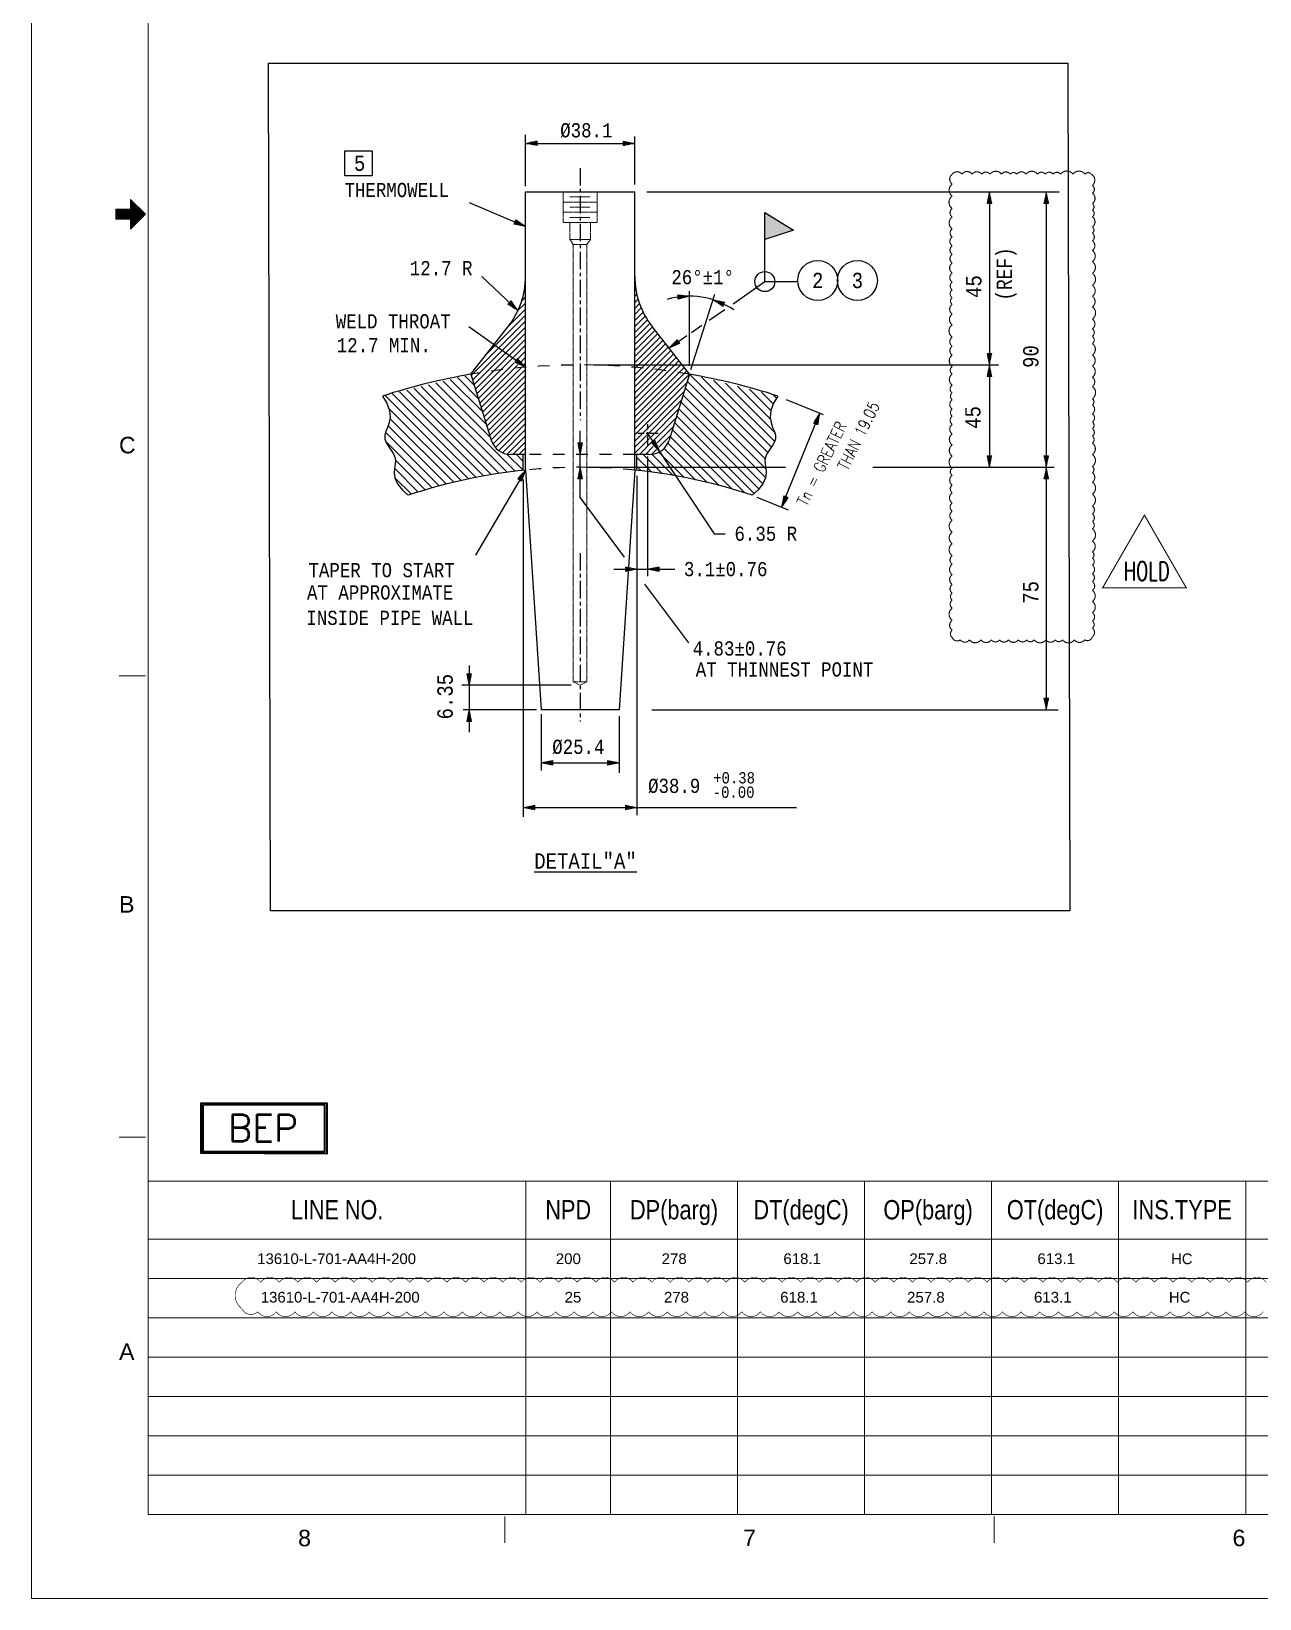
# Model space of a CAD drawing. Header units: inches. Extents: x 1009 to 1850, y 0 to 594.
# Drawn here: x 1009.4 to 1273.3, y 0 to 336.7 of the extents above; entities that cross this region are included whole.
import ezdxf
from ezdxf.enums import TextEntityAlignment as Align

# ---------------------------------------------------------------- set-up
doc = ezdxf.new("R2010")
doc.units = ezdxf.units.IN
doc.header["$MEASUREMENT"] = 0
for name, pattern in [('CENTER', [2, 1.25, -0.25, 0.25, -0.25]), ('Dashed', [4.18782, 2.09391, -2.09391]), ('Solid', [1, 1, 0])]:
    doc.linetypes.add(name, pattern=pattern)
for name, color, linetype in [('1', 7, 'Continuous'), ('2', 2, 'Continuous'), ('3', 3, 'Continuous'), ('4', 4, 'Continuous'), ('BG 0 -1', 7, 'Continuous'), ('BG BG BG BG BG 2', 7, 'Continuous'), ('BG BG BG BG TITLETEXT', 7, 'Continuous'), ('Border', 7, 'Continuous'), ('DIM-LINES', 7, 'Continuous'), ('DIM-TEXT', 7, 'Continuous'), ('ISO-TEXT', 7, 'Continuous'), ('ISOTEXT', 7, 'Continuous'), ('NOZZLES', 7, 'Continuous'), ('Rev.4', 6, 'Continuous')]:
    doc.layers.add(name, color=color, linetype=linetype)
for name, color, linetype, lineweight in [('message', 2, 'Solid', 13), ('weldCyanLabel', 4, 'Solid', 13), ('weldDimension', 2, 'Solid', 13)]:
    doc.layers.add(name, color=color, linetype=linetype, lineweight=lineweight)
doc.styles.add('Arial', font='arial.ttf')
doc.styles.add('fixedText', font='MONOTXT8.shx', dxfattribs={"width": 0.85})
doc.styles.add('MONOTXT', font='MONOTXT.shx', dxfattribs={"width": 0.8})
doc.styles.add('ROMANS', font='romans.shx', dxfattribs={"width": 0.8})
doc.styles.add('txt.shx', font='txt.shx')

msp = doc.modelspace()

# ---------------------------------------------------------------- hatches: boundary and pattern name
at = {"layer": '2'}
h = msp.add_hatch(color=2, dxfattribs=at)
h.dxf.hatch_style = 1
h.paths.add_polyline_path([(1173.1, 293.98), (1166.97, 297.82), (1166.97, 292)])
at = {"layer": '4', "lineweight": 25}
msp.add_hatch(color=4, dxfattribs=at).paths.add_polyline_path([(1144.43, 246.35), (1143.34, 248.79), (1142.61, 248.31)])

# ---------------------------------------------------------------- linework, layer by layer
at = {"color": 4, "linetype": 'Continuous', "lineweight": 25}
for p, q in [((1107.38, 267.58), (1108.09, 268.28)), ((1115.42, 245.82), (1115.57, 245.97))]:
    msp.add_line(p, q, dxfattribs=at)
at = {"layer": '1', "color": 1, "linetype": 'CENTER', "lineweight": 25, "ltscale": 3}
for p, q in [((1127.3, 307.36), (1127.3, 253.15)), ((1127.3, 224.64), (1127.3, 188.43))]:
    msp.add_line(p, q, dxfattribs=at)
at = {"layer": '2', "color": 4}
for p, q in [((1166.97, 282.95), (1166.97, 297.82)), ((1166.97, 297.82), (1173.1, 293.98)), ((1173.1, 293.98), (1166.97, 292)), ((1103.45, 200.45), (1103.45, 186.19))]:
    msp.add_line(p, q, dxfattribs=at)
at = {"layer": '2', "color": 2}
for p, q in [((1125.4, 196.22), (1101.86, 196.22)), ((1117.9, 190.96), (1102.18, 190.96))]:
    msp.add_line(p, q, dxfattribs=at)
at = {"layer": '2'}
msp.add_lwpolyline([(1060.35, 329.9), (1232.08, 329.9), (1232.51, 147.74), (1060.78, 147.74)], close=True, dxfattribs=at)
at = {"layer": '2', "color": 4}
msp.add_lwpolyline([(1076.75, 311.06), (1082.65, 311.06), (1082.65, 305.7), (1076.75, 305.7)], close=True, dxfattribs=at)
for centre in [(1178.33, 283.2), (1186.85, 283.2)]:
    msp.add_circle(centre, 4.29, dxfattribs=at)
at = {"layer": '3', "color": 3, "lineweight": 25}
for p, q in [((1115.57, 302.24), (1139.03, 302.24)), ((1115.57, 242.47), (1115.57, 302.24)), ((1139.03, 242.47), (1139.03, 302.24)), ((1103.84, 263.04), (1108.19, 248.92)), ((1150.76, 263.04), (1146.41, 248.92)), ((1115.57, 245.82), (1112.4, 245.82)), ((1115.09, 242.42), (1115.09, 245.82)), ((1142.2, 245.82), (1139.03, 245.82)), ((1139.51, 242.42), (1139.51, 245.82)), ((1115.57, 242.47), (1118.91, 190.96)), ((1139.03, 242.47), (1135.69, 190.96)), ((1135.69, 190.96), (1118.91, 190.96))]:
    msp.add_line(p, q, dxfattribs=at)
at = {"layer": '3', "color": 2, "linetype": 'Dashed', "lineweight": 25, "ltscale": 1.2}
msp.add_line((1139.03, 245.82), (1115.57, 245.82), dxfattribs=at)
at = {"layer": '3', "color": 3, "lineweight": 25}
for centre, radius, start, end in [((1127.3, 126.77), 138.28, 99.7677, 107.8916), ((1127.3, 126.77), 138.28, 72.1084, 80.2323), ((1112.4, 250.22), 4.4, 197.1338, 270), ((1142.2, 250.22), 4.4, 270, 342.8662), ((1127.3, 126.77), 116.29, 95.7896, 108.5213), ((1127.3, 126.77), 116.29, 71.4787, 84.2104)]:
    msp.add_arc(centre, radius, start, end, dxfattribs=at)
at = {"layer": '3', "color": 2, "linetype": 'Dashed', "lineweight": 25, "ltscale": 1.2}
for radius, start, end in [(138.28, 80.2323, 99.7677), (116.29, 84.2104, 95.7896)]:
    msp.add_arc((1127.3, 126.77), radius, start, end, dxfattribs=at)
at = {"layer": '4', "color": 2}
for p, q in [((1115.57, 303.45), (1115.57, 314.49)), ((1139.03, 303.8), (1139.03, 314.1)), ((1171.57, 257.63), (1179.53, 254.4)), ((1141.79, 245.38), (1141.79, 219.69)), ((1115.09, 240.44), (1115.09, 167.97)), ((1139.51, 241.26), (1139.51, 168.31)), ((1165.26, 236.63), (1171.99, 233.89)), ((1118.91, 190.05), (1118.91, 177.93)), ((1135.69, 189.58), (1135.69, 177.39))]:
    msp.add_line(p, q, dxfattribs=at)
at = {"layer": '4', "color": 4, "lineweight": 25}
for p, q in [((1115.57, 312.66), (1139.03, 312.66)), ((1160.14, 278.2), (1166.97, 282.95)), ((1114.76, 278.84), (1115.57, 279.65)), ((1115.21, 280.59), (1115.57, 280.95)), ((1115.46, 282.13), (1115.57, 282.24)), ((1139.03, 282.38), (1139.11, 282.46)), ((1139.03, 281.09), (1139.25, 281.31)), ((1139.03, 279.79), (1139.47, 280.23)), ((1111.99, 273.48), (1115.57, 277.06)), ((1113.94, 276.73), (1115.57, 278.35)), ((1139.03, 278.5), (1139.73, 279.2)), ((1139.03, 277.2), (1140.05, 278.22)), ((1139.03, 275.91), (1140.41, 277.29)), ((1139.03, 274.61), (1140.81, 276.39)), ((1155.03, 274.65), (1158.38, 276.98)), ((1103.84, 263.04), (1111.84, 273.29)), ((1103.91, 262.81), (1115.57, 274.47)), ((1108.09, 268.28), (1115.57, 275.76)), ((1109.82, 267.42), (1115.57, 273.17)), ((1139.03, 273.31), (1141.26, 275.54)), ((1139.03, 272.02), (1141.74, 274.73)), ((1139.03, 270.72), (1142.26, 273.95)), ((1139.03, 269.43), (1142.81, 273.21)), ((1150.76, 263.04), (1142.76, 273.29)), ((1151.23, 272.01), (1153.46, 273.56)), ((1104.83, 259.84), (1115.57, 270.58)), ((1110.68, 266.99), (1115.57, 271.88)), ((1139.03, 268.13), (1143.38, 272.49)), ((1139.03, 266.84), (1143.95, 271.76)), ((1139.03, 265.54), (1144.52, 271.03)), ((1139.03, 264.25), (1145.09, 270.3)), ((1139.03, 262.95), (1145.66, 269.58)), ((1146.38, 268.65), (1150.25, 271.34)), ((1104.22, 261.82), (1109.82, 267.42)), ((1104.52, 260.83), (1110.68, 266.99)), ((1105.13, 258.85), (1115.57, 269.29)), ((1113.58, 266), (1115.57, 267.99)), ((1114.33, 265.45), (1115.57, 266.69)), ((1139.03, 261.66), (1146.22, 268.85)), ((1139.03, 260.36), (1146.79, 268.12)), ((1139.03, 259.06), (1147.36, 267.39)), ((1139.03, 257.77), (1147.93, 266.67)), ((1104.57, 260.68), (1102.53, 262.72)), ((1105.44, 257.86), (1113.11, 265.53)), ((1105.74, 256.87), (1113.93, 265.05)), ((1106.05, 255.88), (1114.92, 264.75)), ((1106.35, 254.89), (1115.57, 264.1)), ((1106.66, 253.9), (1115.57, 262.81)), ((1115.08, 264.91), (1115.57, 265.4)), ((1139.03, 256.47), (1148.5, 265.94)), ((1139.03, 255.18), (1149.06, 265.21)), ((1139.03, 253.88), (1149.63, 264.48)), ((1139.03, 252.59), (1150.2, 263.76)), ((1139.03, 251.29), (1150.75, 263.01)), ((1167.59, 246.25), (1150.8, 263.04)), ((1108.22, 241.49), (1090.05, 259.65)), ((1109.9, 241.75), (1091.61, 260.04)), ((1111.59, 242), (1093.17, 260.42)), ((1113.32, 242.22), (1094.73, 260.8)), ((1108.03, 249.44), (1096.29, 261.19)), ((1107.17, 252.25), (1097.85, 261.57)), ((1106.3, 255.06), (1099.41, 261.95)), ((1105.43, 257.87), (1100.97, 262.34)), ((1106.96, 252.91), (1115.57, 261.51)), ((1107.27, 251.92), (1115.57, 260.22)), ((1139.03, 250), (1150.17, 261.14)), ((1167.18, 242.76), (1149.85, 260.1)), ((1167.03, 244.86), (1150.31, 261.58)), ((1168.37, 247.4), (1153.38, 262.4)), ((1169.08, 248.64), (1155.96, 261.76)), ((1169.04, 250.62), (1158.54, 261.12)), ((1168.19, 253.42), (1161.12, 260.49)), ((1168.27, 255.28), (1163.7, 259.85)), ((1084.82, 258.36), (1085.77, 256.84)), ((1103.31, 240.56), (1085.34, 258.53)), ((1085.77, 256.84), (1086.35, 255.23)), ((1104.93, 240.89), (1086.93, 258.88)), ((1106.56, 241.2), (1088.49, 259.27)), ((1107.58, 250.93), (1115.57, 258.92)), ((1107.88, 249.94), (1115.57, 257.63)), ((1108.19, 248.95), (1115.57, 256.33)), ((1139.03, 248.7), (1149.59, 259.26)), ((1139.03, 247.4), (1149.02, 257.39)), ((1166.54, 239.52), (1148.93, 257.13)), ((1167.1, 240.9), (1149.39, 258.61)), ((1168.78, 256.71), (1166.28, 259.22)), ((1168.83, 256.84), (1168.25, 255.23)), ((1169.78, 258.36), (1168.83, 256.84)), ((1169.51, 257.93), (1168.86, 258.58)), ((1086.3, 252.65), (1085.95, 251.62)), ((1101.72, 240.21), (1086.15, 255.78)), ((1086.48, 253.84), (1086.3, 252.65)), ((1086.35, 255.23), (1086.48, 253.84)), ((1100.14, 239.85), (1086.43, 253.55)), ((1108.57, 248.04), (1115.57, 255.04)), ((1109.12, 247.29), (1115.57, 253.74)), ((1142.54, 249.62), (1148.44, 255.52)), ((1143.05, 248.84), (1147.86, 253.64)), ((1162.68, 237.55), (1147.56, 252.67)), ((1164.71, 237.46), (1148.02, 254.15)), ((1165.69, 238.43), (1148.48, 255.64)), ((1168.25, 255.23), (1168.12, 253.84)), ((1168.12, 253.84), (1168.3, 252.65)), ((1168.3, 252.65), (1168.65, 251.62)), ((1175.94, 247.68), (1178.79, 254.7)), ((1085.59, 250.72), (1085.35, 249.93)), ((1085.35, 249.93), (1085.35, 249.2)), ((1085.35, 249.2), (1085.56, 248.51)), ((1097.04, 239.06), (1085.54, 250.56)), ((1085.95, 251.62), (1085.59, 250.72)), ((1098.58, 239.46), (1086.07, 251.97)), ((1109.8, 246.67), (1115.57, 252.44)), ((1110.62, 246.2), (1115.57, 251.15)), ((1111.61, 245.89), (1115.57, 249.85)), ((1127.3, 236.49), (1127.3, 250.87)), ((1139.03, 246.11), (1142.19, 249.26)), ((1141.06, 250.34), (1139.67, 250.34)), ((1142.12, 250.34), (1141.48, 250.34)), ((1141.79, 252.3), (1141.79, 251.15)), ((1141.79, 250.61), (1141.79, 250.09)), ((1141.79, 250.34), (1156.08, 228.74)), ((1141.79, 249.85), (1141.79, 247.82)), ((1144.03, 250.34), (1142.3, 250.34)), ((1143.84, 248.33), (1147.28, 251.77)), ((1144.21, 247.4), (1146.71, 249.9)), ((1157.19, 239.16), (1146.64, 249.7)), ((1159.88, 238.4), (1147.1, 251.18)), ((1168.65, 251.62), (1169.01, 250.72)), ((1169.01, 250.72), (1169.25, 249.93)), ((1169.25, 249.2), (1169.04, 248.51)), ((1169.25, 249.93), (1169.25, 249.2)), ((1095.52, 238.64), (1085.52, 248.64)), ((1085.56, 248.51), (1085.91, 247.86)), ((1085.91, 247.86), (1086.34, 247.23)), ((1086.34, 247.23), (1086.79, 246.59)), ((1086.79, 246.59), (1087.2, 245.94)), ((1087.2, 245.94), (1087.5, 245.26)), ((1115.06, 242.42), (1111.58, 245.9)), ((1112.83, 245.82), (1115.57, 248.56)), ((1115.09, 244.33), (1113.6, 245.82)), ((1114.13, 245.82), (1115.57, 247.26)), ((1140.04, 245.82), (1142.79, 248.58)), ((1144.9, 241.72), (1140.8, 245.82)), ((1141.33, 245.82), (1143.01, 247.5)), ((1143.34, 248.79), (1142.61, 248.31)), ((1142.61, 248.31), (1144.43, 246.35)), ((1142.65, 245.84), (1143.7, 246.89)), ((1147.23, 241.34), (1142.72, 245.85)), ((1149.61, 240.9), (1144.21, 246.3)), ((1152.06, 240.4), (1145.33, 247.13)), ((1154.58, 239.82), (1146.14, 248.26)), ((1167.4, 245.94), (1167.1, 245.26)), ((1167.81, 246.59), (1167.4, 245.94)), ((1168.26, 247.23), (1167.81, 246.59)), ((1168.69, 247.86), (1168.26, 247.23)), ((1169.04, 248.51), (1168.69, 247.86)), ((1170.57, 234.47), (1175.94, 247.68)), ((1087.42, 242.86), (1087.36, 241.87)), ((1087.57, 243.74), (1087.42, 242.86)), ((1092.53, 237.74), (1087.42, 242.85)), ((1087.5, 245.26), (1087.63, 244.53)), ((1087.63, 244.53), (1087.57, 243.74)), ((1094.02, 238.2), (1087.62, 244.59)), ((1142.64, 242.05), (1139.51, 245.17)), ((1140.42, 242.32), (1139.51, 243.23)), ((1167.1, 245.26), (1166.97, 244.53)), ((1166.97, 244.53), (1167.03, 243.74)), ((1167.03, 243.74), (1167.18, 242.86)), ((1167.18, 242.86), (1167.24, 241.87)), ((1087.36, 241.87), (1087.52, 240.77)), ((1091.06, 237.27), (1087.51, 240.82)), ((1087.52, 240.77), (1088.06, 239.53)), ((1088.06, 239.53), (1089.14, 238.12)), ((1166.54, 239.53), (1165.46, 238.12)), ((1167.08, 240.77), (1166.54, 239.53)), ((1167.24, 241.87), (1167.08, 240.77)), ((1089.14, 238.12), (1090.36, 237.04)), ((1165.46, 238.12), (1164.24, 237.04)), ((1134.55, 221.19), (1147.63, 221.19))]:
    msp.add_line(p, q, dxfattribs=at)
at = {"layer": '4', "lineweight": 25}
for p, q in [((1115.56, 283.53), (1115.57, 283.54)), ((1139.03, 283.68), (1139.04, 283.68))]:
    msp.add_line(p, q, dxfattribs=at)
at = {"layer": '4', "color": 2, "lineweight": 25}
for p, q in [((1166.97, 282.95), (1174.04, 282.95)), ((1150.76, 264.88), (1150.76, 280.88)), ((1151.08, 264.05), (1156.26, 280.25))]:
    msp.add_line(p, q, dxfattribs=at)
at = {"layer": '4', "color": 4}
for p, q in [((1127.3, 236.49), (1136.78, 223.78)), ((1156.08, 228.74), (1158.47, 228.74)), ((1141.11, 217.97), (1150.6, 205.35)), ((1118.91, 179.56), (1135.69, 179.56)), ((1115.09, 169.95), (1173.77, 169.95))]:
    msp.add_line(p, q, dxfattribs=at)
at = {"layer": '4', "color": 4, "lineweight": 25}
msp.add_lwpolyline([(1144.43, 246.35), (1143.34, 248.79), (1142.61, 248.31)], close=True, dxfattribs=at)
at = {"layer": '4', "color": 4}
for points in [[(1072.91, 106.45), (1072.88, 95.6), (1045.9, 95.68), (1045.93, 106.53)], [(1072.4, 106.17), (1072.4, 96.03), (1046.3, 96.03), (1046.3, 106.17)]]:
    msp.add_lwpolyline(points, close=True, dxfattribs=at)
at = {"layer": '4', "color": 2, "lineweight": 25}
msp.add_circle((1166.97, 282.95), 2.15, dxfattribs=at)
at = {"layer": '4', "color": 4, "lineweight": 25}
for centre, radius, start, end in [((1097.98, 284.11), 17.59, 322.0058, 0), ((1156.62, 284.11), 17.59, 180, 217.9942), ((1150.76, 263.04), 16.79, 55.3738, 106.578)]:
    msp.add_arc(centre, radius, start, end, dxfattribs=at)
at = {"layer": 'BG 0 -1', "color": 7, "linetype": 'Continuous', "lineweight": 9}
for p, q in [((1009.42, 0), (1009.42, 594)), ((1034.53, 576.75), (1034.53, 18.11)), ((1030.74, 300.61), (1033.92, 297.43)), ((1030.74, 298.49), (1030.74, 300.61)), ((1030.74, 300.51), (1030.79, 300.56)), ((1030.74, 300.39), (1030.85, 300.5)), ((1030.74, 300.26), (1030.92, 300.43)), ((1030.74, 300.14), (1030.98, 300.37)), ((1030.74, 300.01), (1031.04, 300.31)), ((1030.74, 299.89), (1031.1, 300.25)), ((1030.74, 299.76), (1031.17, 300.18)), ((1030.74, 299.63), (1031.23, 300.12)), ((1030.74, 299.51), (1031.29, 300.06)), ((1030.74, 299.38), (1031.35, 300)), ((1030.74, 299.26), (1031.42, 299.93)), ((1030.74, 299.13), (1031.48, 299.87)), ((1030.74, 299.01), (1031.54, 299.81)), ((1030.74, 298.88), (1031.6, 299.75)), ((1030.74, 298.76), (1031.67, 299.68)), ((1027.56, 296.95), (1029.09, 298.49)), ((1027.56, 296.83), (1029.22, 298.49)), ((1027.56, 296.7), (1029.34, 298.49)), ((1027.56, 296.58), (1029.47, 298.49)), ((1027.56, 296.45), (1029.59, 298.49)), ((1027.56, 298.49), (1027.56, 296.37)), ((1027.56, 298.45), (1027.59, 298.49)), ((1027.56, 298.33), (1027.72, 298.49)), ((1027.56, 298.2), (1027.84, 298.49)), ((1027.56, 298.08), (1027.97, 298.49)), ((1027.56, 297.95), (1028.09, 298.49)), ((1027.56, 297.83), (1028.22, 298.49)), ((1027.56, 297.7), (1028.34, 298.49)), ((1027.56, 297.58), (1028.47, 298.49)), ((1027.56, 297.45), (1028.59, 298.49)), ((1027.56, 297.33), (1028.72, 298.49)), ((1027.56, 297.2), (1028.84, 298.49)), ((1027.56, 297.08), (1028.97, 298.49)), ((1030.74, 298.49), (1027.56, 298.49)), ((1030.74, 296.37), (1027.56, 296.37)), ((1027.6, 296.37), (1029.72, 298.49)), ((1027.72, 296.37), (1029.84, 298.49)), ((1027.85, 296.37), (1029.97, 298.49)), ((1027.97, 296.37), (1030.09, 298.49)), ((1028.1, 296.37), (1030.22, 298.49)), ((1028.22, 296.37), (1030.34, 298.49)), ((1028.35, 296.37), (1030.47, 298.49)), ((1028.47, 296.37), (1030.59, 298.49)), ((1028.6, 296.37), (1030.72, 298.49)), ((1028.72, 296.37), (1031.85, 299.5)), ((1028.85, 296.37), (1031.92, 299.43)), ((1028.97, 296.37), (1031.98, 299.37)), ((1029.1, 296.37), (1032.04, 299.31)), ((1029.22, 296.37), (1032.1, 299.25)), ((1029.35, 296.37), (1032.17, 299.18)), ((1029.47, 296.37), (1032.23, 299.12)), ((1029.6, 296.37), (1032.29, 299.06)), ((1029.72, 296.37), (1032.35, 299)), ((1029.85, 296.37), (1032.42, 298.93)), ((1029.97, 296.37), (1032.48, 298.87)), ((1030.1, 296.37), (1032.54, 298.81)), ((1030.22, 296.37), (1032.6, 298.75)), ((1030.35, 296.37), (1032.67, 298.68)), ((1030.47, 296.37), (1032.73, 298.62)), ((1030.6, 296.37), (1032.79, 298.56)), ((1030.72, 296.37), (1032.85, 298.5)), ((1030.74, 298.63), (1031.73, 299.62)), ((1030.74, 298.51), (1031.79, 299.56)), ((1030.74, 296.26), (1032.92, 298.43)), ((1030.74, 296.13), (1032.98, 298.37)), ((1030.74, 296.01), (1033.04, 298.31)), ((1030.74, 295.88), (1033.1, 298.25)), ((1030.74, 295.76), (1033.17, 298.18)), ((1030.74, 295.63), (1033.23, 298.12)), ((1030.74, 295.51), (1033.29, 298.06)), ((1030.74, 295.38), (1033.35, 298)), ((1030.74, 295.26), (1033.42, 297.93)), ((1030.74, 295.13), (1033.48, 297.87)), ((1030.74, 295.01), (1033.54, 297.81)), ((1030.74, 294.88), (1033.6, 297.75)), ((1030.74, 294.76), (1033.67, 297.68)), ((1030.74, 294.63), (1033.73, 297.62)), ((1030.74, 294.51), (1033.79, 297.56)), ((1030.74, 294.38), (1033.85, 297.5)), ((1030.74, 294.26), (1033.92, 297.43)), ((1033.92, 297.43), (1030.74, 294.24)), ((1030.74, 294.24), (1030.74, 296.37)), ((1033.91, 198.28), (1028.25, 198.28)), ((1033.91, 99.14), (1028.25, 99.14)), ((1034.53, 18.11), (1825.35, 18.11)), ((1111.12, 17.68), (1111.12, 12.02)), ((1216.25, 17.68), (1216.25, 12.02)), ((1850.42, 0), (1009.42, 0))]:
    msp.add_line(p, q, dxfattribs=at)
at = {"layer": 'BG BG BG BG BG 2', "color": 2, "linetype": 'Continuous', "lineweight": 15}
for p, q in [((1432.5, 89.71), (1034.53, 89.71)), ((1115.65, 18.11), (1115.65, 89.71)), ((1133.83, 18.11), (1133.83, 89.71)), ((1161.11, 18.11), (1161.11, 89.71)), ((1188.39, 18.11), (1188.39, 89.71)), ((1215.68, 18.11), (1215.68, 89.71)), ((1242.96, 18.11), (1242.96, 89.71)), ((1270.25, 18.11), (1270.25, 89.71)), ((1432.5, 77.24), (1034.53, 77.24)), ((1432.5, 68.79), (1034.53, 68.79)), ((1432.5, 60.34), (1034.53, 60.34)), ((1432.5, 51.89), (1034.53, 51.89)), ((1432.5, 43.44), (1034.53, 43.44)), ((1432.5, 34.98), (1034.53, 34.98)), ((1432.5, 26.53), (1034.53, 26.53))]:
    msp.add_line(p, q, dxfattribs=at)
at = {"layer": 'Border', "color": 2}
for p, q in [((1141.62, 302.24), (1230.19, 302.24)), ((1130.32, 265.05), (1217.14, 265.05)), ((1128.5, 243.06), (1171.42, 243.06)), ((1190.16, 243.06), (1229.13, 243.06)), ((1142.72, 190.96), (1229.98, 190.96))]:
    msp.add_line(p, q, dxfattribs=at)
at = {"layer": 'Border', "color": 4}
for p, q in [((1215.2, 302.24), (1215.2, 243.06)), ((1227.43, 302.24), (1227.43, 190.96))]:
    msp.add_line(p, q, dxfattribs=at)
for points in [[(1113.94, 276.73), (1106.15, 284.08)], [(1115.57, 264.55), (1103.36, 273.24)], [(1115.57, 242.47), (1104.81, 224.16)]]:
    msp.add_lwpolyline(points, dxfattribs=at)
at = {"layer": 'DIM-LINES', "color": 4}
msp.add_line((1103.48, 299.96), (1115.57, 294.79), dxfattribs=at)
at = {"layer": 'NOZZLES', "color": 4, "linetype": 'Continuous', "lineweight": 35}
for points in [[(1045.93, 106.53), (1072.91, 106.45), (1072.88, 95.6), (1045.9, 95.68)], [(1046.3, 106.17), (1072.4, 106.17), (1072.4, 96.03), (1046.3, 96.03)]]:
    msp.add_lwpolyline(points, close=True, dxfattribs=at)
at = {"layer": 'Rev.4', "color": 1, "const_width": 0.238}
msp.add_lwpolyline([(1248.51, 232.77), (1239.5, 217.14), (1257.5, 217.14)], close=True, dxfattribs=at)
at = {"layer": 'Rev.4', "color": 1, "const_width": 0.132}
msp.add_lwpolyline([(1274.02, 61.64, -0.520567), (1270.02, 61.64, -0.520567), (1266.02, 61.64, -0.520567), (1262.02, 61.64, -0.520567), (1258.02, 61.64, -0.520567), (1254.02, 61.64, -0.520567), (1250.02, 61.64, -0.520567), (1246.02, 61.64, -0.520567), (1242.02, 61.64, -0.520567), (1238.02, 61.64, -0.520567), (1234.02, 61.64, -0.520567), (1230.02, 61.64, -0.520567), (1226.02, 61.64, -0.520567), (1222.02, 61.64, -0.520567), (1218.02, 61.64, -0.520567), (1214.02, 61.64, -0.520567), (1210.02, 61.64, -0.520567), (1206.02, 61.64, -0.520567), (1202.02, 61.64, -0.520567), (1198.02, 61.64, -0.520567), (1194.02, 61.64, -0.520567), (1190.02, 61.64, -0.520567), (1186.02, 61.64, -0.520567), (1182.02, 61.64, -0.520567), (1178.02, 61.64, -0.520567), (1174.02, 61.64, -0.520567), (1170.02, 61.64, -0.520567), (1166.02, 61.64, -0.520567), (1162.02, 61.64, -0.520567), (1158.02, 61.64, -0.520567), (1154.02, 61.64, -0.520567), (1150.02, 61.64, -0.520567), (1146.02, 61.64, -0.520567), (1142.02, 61.64, -0.520567), (1138.02, 61.64, -0.520567), (1134.02, 61.64, -0.520567), (1130.02, 61.64, -0.520567), (1126.02, 61.64, -0.520567), (1122.02, 61.64, -0.520567), (1118.02, 61.64, -0.520567), (1114.02, 61.64, -0.520567), (1110.02, 61.64, -0.520567), (1106.02, 61.64, -0.520567), (1102.02, 61.64, -0.520567), (1098.02, 61.64, -0.520567), (1094.02, 61.64, -0.520567), (1090.02, 61.64, -0.520567), (1086.02, 61.64, -0.520567), (1082.02, 61.64, -0.520567), (1078.02, 61.64, -0.520567), (1074.02, 61.64, -0.520567), (1070.02, 61.64, -0.520567), (1066.02, 61.64, -0.520567), (1062.02, 61.64, -0.520567), (1058.02, 61.64, -0.520567), (1054.67, 62.29, -0.520567), (1054.67, 67.96, -0.520567), (1058.67, 67.96, -0.520567), (1062.67, 67.96, -0.520567), (1066.67, 67.96, -0.520567), (1070.67, 67.96, -0.520567), (1074.67, 67.96, -0.520567), (1078.67, 67.96, -0.520567), (1082.67, 67.96, -0.520567), (1086.67, 67.96, -0.520567), (1090.67, 67.96, -0.520567), (1094.67, 67.96, -0.520567), (1098.67, 67.96, -0.520567), (1102.67, 67.96, -0.520567), (1106.67, 67.96, -0.520567), (1110.67, 67.96, -0.520567), (1114.67, 67.96, -0.520567), (1118.67, 67.96, -0.520567), (1122.67, 67.96, -0.520567), (1126.67, 67.96, -0.520567), (1130.67, 67.96, -0.520567), (1134.67, 67.96, -0.520567), (1138.67, 67.96, -0.520567), (1142.67, 67.96, -0.520567), (1146.67, 67.96, -0.520567), (1150.67, 67.96, -0.520567), (1154.67, 67.96, -0.520567), (1158.67, 67.96, -0.520567), (1162.67, 67.96, -0.520567), (1166.67, 67.96, -0.520567), (1170.67, 67.96, -0.520567), (1174.67, 67.96, -0.520567), (1178.67, 67.96, -0.520567), (1182.67, 67.96, -0.520567), (1186.67, 67.96, -0.520567), (1190.67, 67.96, -0.520567), (1194.67, 67.96, -0.520567), (1198.67, 67.96, -0.520567), (1202.67, 67.96, -0.520567), (1206.67, 67.96, -0.520567), (1210.67, 67.96, -0.520567), (1214.67, 67.96, -0.520567), (1218.67, 67.96, -0.520567), (1222.67, 67.96, -0.520567), (1226.67, 67.96, -0.520567), (1230.67, 67.96, -0.520567), (1234.67, 67.96, -0.520567), (1238.67, 67.96, -0.520567), (1242.67, 67.96, -0.520567), (1246.67, 67.96, -0.520567), (1250.67, 67.96, -0.520567), (1254.67, 67.96, -0.520567), (1258.67, 67.96, -0.520567), (1262.67, 67.96, -0.520567), (1266.67, 67.96, -0.520567), (1270.67, 67.96, -0.520567), (1274.67, 67.96, -0.520567)], format="xyb", dxfattribs=at)
at = {"layer": 'weldCyanLabel', "color": 2}
for p, q in [((1123.64, 302.24), (1123.64, 295.65)), ((1123.64, 300.05), (1130.96, 300.05)), ((1125.1, 301.15), (1129.5, 301.15)), ((1130.96, 302.24), (1130.96, 295.65)), ((1123.64, 297.85), (1130.96, 297.85)), ((1125.1, 298.95), (1129.5, 298.95)), ((1125.1, 296.75), (1129.5, 296.75)), ((1123.64, 295.65), (1130.96, 295.65)), ((1125.1, 295.65), (1125.1, 291.98)), ((1129.5, 295.65), (1129.5, 291.98)), ((1125.1, 291.98), (1129.5, 291.98)), ((1125.83, 290.89), (1125.1, 291.98)), ((1125.83, 290.89), (1128.77, 290.89)), ((1125.83, 290.89), (1125.83, 196.95)), ((1128.77, 290.89), (1129.5, 291.98)), ((1128.77, 290.89), (1128.77, 196.95)), ((1125.83, 196.95), (1128.77, 196.95)), ((1125.83, 196.95), (1127.3, 196.22)), ((1128.77, 196.95), (1127.3, 196.22))]:
    msp.add_line(p, q, dxfattribs=at)
at = {"layer": 'weldCyanLabel'}
for p, q in [((1125.83, 288.01), (1125.83, 287.92)), ((1128.77, 288.01), (1128.77, 287.92))]:
    msp.add_line(p, q, dxfattribs=at)
at = {"layer": 'weldDimension', "color": 4, "flags": 128}
for points in [[(1115.57, 312.66), (1118.06, 313.16), (1118.06, 312.16), (1115.57, 312.66), (1117.56, 312.66)], [(1139.03, 312.66), (1136.54, 312.16), (1136.54, 313.16), (1139.03, 312.66)], [(1116.07, 312.66), (1118.06, 313.06)], [(1118.06, 312.26), (1116.07, 312.66)], [(1116.57, 312.66), (1118.06, 312.96)], [(1118.06, 312.36), (1116.57, 312.66)], [(1117.06, 312.66), (1118.06, 312.86)], [(1118.06, 312.46), (1117.06, 312.66)], [(1117.56, 312.66), (1118.06, 312.76)], [(1118.06, 312.56), (1117.56, 312.66)], [(1136.54, 313.06), (1138.53, 312.66)], [(1136.54, 312.96), (1138.03, 312.66)], [(1136.54, 312.86), (1137.54, 312.66)], [(1136.54, 312.76), (1137.04, 312.66)], [(1139.03, 312.66), (1137.04, 312.66), (1136.54, 312.56)], [(1137.54, 312.66), (1136.54, 312.46)], [(1138.03, 312.66), (1136.54, 312.36)], [(1138.53, 312.66), (1136.54, 312.26)], [(1215.2, 302.24), (1215.7, 299.75), (1214.7, 299.75), (1215.2, 302.24)], [(1214.8, 299.75), (1215.2, 301.75)], [(1214.9, 299.75), (1215.2, 301.25)], [(1215, 299.75), (1215.2, 300.75)], [(1215.1, 299.75), (1215.2, 300.25)], [(1215.2, 302.24), (1215.2, 300.25), (1215.3, 299.75)], [(1215.2, 301.75), (1215.6, 299.75)], [(1215.2, 301.25), (1215.5, 299.75)], [(1215.2, 300.75), (1215.4, 299.75)], [(1227.43, 302.24), (1227.93, 299.75), (1226.93, 299.75), (1227.43, 302.24)], [(1227.03, 299.75), (1227.43, 301.75)], [(1227.13, 299.75), (1227.43, 301.25)], [(1227.23, 299.75), (1227.43, 300.75)], [(1227.33, 299.75), (1227.43, 300.25)], [(1227.43, 302.24), (1227.43, 300.25), (1227.53, 299.75)], [(1227.43, 301.75), (1227.83, 299.75)], [(1227.43, 301.25), (1227.73, 299.75)], [(1227.43, 300.75), (1227.63, 299.75)], [(1115.57, 294.79), (1113.48, 296.24), (1113.08, 295.32), (1115.57, 294.79), (1115.11, 294.99), (1113.44, 296.14), (1113.12, 295.41), (1115.11, 294.99), (1114.65, 295.19), (1113.4, 296.05)], [(1113.16, 295.5), (1114.65, 295.19), (1114.19, 295.38), (1113.36, 295.96)], [(1113.2, 295.6), (1114.19, 295.38), (1113.74, 295.58), (1113.32, 295.87)], [(1113.24, 295.69), (1113.74, 295.58)], [(1150.76, 279.83), (1148.31, 279.15), (1148.24, 280.14), (1150.76, 279.83)], [(1148.24, 280.04), (1150.26, 279.79)], [(1148.25, 279.94), (1149.76, 279.76)], [(1148.26, 279.84), (1149.27, 279.72)], [(1148.27, 279.74), (1148.77, 279.68)], [(1150.76, 279.83), (1148.77, 279.68), (1148.28, 279.54)], [(1149.27, 279.72), (1148.29, 279.44)], [(1150.26, 279.79), (1148.3, 279.24)], [(1149.76, 279.76), (1148.3, 279.34)], [(1113.94, 276.73), (1112.47, 278.8), (1111.79, 278.07), (1113.94, 276.73), (1113.58, 277.07), (1112.4, 278.73), (1111.86, 278.15), (1113.58, 277.07), (1113.22, 277.41), (1112.33, 278.66)], [(1111.92, 278.22), (1113.22, 277.41), (1112.85, 277.75), (1112.27, 278.58)], [(1111.99, 278.29), (1112.85, 277.75), (1112.49, 278.1), (1112.2, 278.51)], [(1112.06, 278.36), (1112.49, 278.1)], [(1155.87, 279.03), (1158.37, 278.56), (1157.99, 277.64), (1155.87, 279.03), (1157.72, 278.29)], [(1158.03, 277.73), (1156.33, 278.85)], [(1156.33, 278.85), (1158.33, 278.47)], [(1158.07, 277.83), (1156.79, 278.66)], [(1156.79, 278.66), (1158.29, 278.38)], [(1158.11, 277.92), (1157.26, 278.48)], [(1157.26, 278.48), (1158.25, 278.29)], [(1158.14, 278.01), (1157.72, 278.29)], [(1157.72, 278.29), (1158.22, 278.19)], [(1146.38, 268.65), (1148.15, 270.47), (1148.72, 269.65), (1146.38, 268.65), (1148.02, 269.78)], [(1146.79, 268.93), (1148.21, 270.39)], [(1148.66, 269.73), (1146.79, 268.93)], [(1147.2, 269.21), (1148.26, 270.31)], [(1148.6, 269.82), (1147.2, 269.21)], [(1147.61, 269.5), (1148.32, 270.23)], [(1148.55, 269.9), (1147.61, 269.5)], [(1148.02, 269.78), (1148.38, 270.14)], [(1148.49, 269.98), (1148.02, 269.78)], [(1115.57, 264.55), (1113.84, 266.41), (1113.26, 265.61), (1115.57, 264.55), (1115.16, 264.84), (1113.78, 266.33), (1113.32, 265.69), (1115.16, 264.84), (1114.76, 265.13), (1113.72, 266.25), (1113.37, 265.77), (1114.76, 265.13), (1114.36, 265.43), (1113.67, 266.17)], [(1113.43, 265.85), (1114.36, 265.43), (1113.95, 265.72), (1113.61, 266.09)], [(1215.2, 265.05), (1215.7, 267.54), (1214.7, 267.54), (1215.2, 265.05), (1215.2, 265.55), (1215.6, 267.54)], [(1214.8, 267.54), (1215.2, 265.55), (1215.2, 266.04), (1215.5, 267.54), (1214.9, 267.54), (1215.2, 266.04), (1215.2, 266.54), (1215.4, 267.54)], [(1215, 267.54), (1215.2, 266.54), (1215.2, 267.04), (1215.3, 267.54)], [(1215.1, 267.54), (1215.2, 267.04)], [(1113.49, 265.93), (1113.95, 265.72)], [(1215.2, 265.05), (1215.7, 262.56), (1214.7, 262.56), (1215.2, 265.05)], [(1214.8, 262.56), (1215.2, 264.55)], [(1214.9, 262.56), (1215.2, 264.05)], [(1215, 262.56), (1215.2, 263.55)], [(1215.1, 262.56), (1215.2, 263.05)], [(1215.2, 265.05), (1215.2, 263.05), (1215.3, 262.56)], [(1215.2, 264.55), (1215.6, 262.56)], [(1215.2, 264.05), (1215.5, 262.56)], [(1215.2, 263.55), (1215.4, 262.56)], [(1178.79, 254.7), (1177.4, 252.57), (1178.32, 252.2), (1178.79, 254.7), (1178.61, 254.24), (1177.49, 252.54), (1178.23, 252.24), (1178.61, 254.24), (1178.42, 253.78), (1177.58, 252.5)], [(1178.14, 252.28), (1178.42, 253.78), (1178.23, 253.31), (1177.68, 252.46), (1178.05, 252.31), (1178.23, 253.31), (1178.05, 252.85), (1177.77, 252.43)], [(1177.95, 252.35), (1178.05, 252.85)], [(1127.3, 245.82), (1127.8, 248.31), (1126.8, 248.31), (1127.3, 245.82), (1127.3, 246.32), (1127.7, 248.31)], [(1126.9, 248.31), (1127.3, 246.32), (1127.3, 246.82), (1127.6, 248.31), (1127, 248.31), (1127.3, 246.82), (1127.3, 247.32), (1127.5, 248.31)], [(1127.1, 248.31), (1127.3, 247.32), (1127.3, 247.82), (1127.4, 248.31)], [(1127.2, 248.31), (1127.3, 247.82)], [(1115.57, 242.47), (1114.74, 240.06), (1113.88, 240.57), (1115.57, 242.47)], [(1115.57, 242.47), (1114.57, 240.75), (1114.4, 240.27)], [(1127.3, 243.06), (1127.8, 240.57), (1126.8, 240.57), (1127.3, 243.06)], [(1126.9, 240.57), (1127.3, 242.56)], [(1127.3, 243.06), (1127.3, 241.07), (1127.4, 240.57)], [(1127.3, 242.56), (1127.7, 240.57)], [(1215.2, 243.06), (1215.7, 245.55), (1214.7, 245.55), (1215.2, 243.06), (1215.2, 243.56), (1215.6, 245.55)], [(1214.8, 245.55), (1215.2, 243.56), (1215.2, 244.06), (1215.5, 245.55), (1214.9, 245.55), (1215.2, 244.06), (1215.2, 244.56), (1215.4, 245.55)], [(1215, 245.55), (1215.2, 244.56), (1215.2, 245.06), (1215.3, 245.55)], [(1215.1, 245.55), (1215.2, 245.06)], [(1227.43, 243.06), (1227.93, 245.55), (1226.93, 245.55), (1227.43, 243.06), (1227.43, 243.56), (1227.83, 245.55)], [(1227.43, 243.06), (1227.93, 240.57), (1226.93, 240.57), (1227.43, 243.06)], [(1227.03, 245.55), (1227.43, 243.56), (1227.43, 244.06), (1227.73, 245.55), (1227.13, 245.55), (1227.43, 244.06), (1227.43, 244.56), (1227.63, 245.55)], [(1227.03, 240.57), (1227.43, 242.56)], [(1227.23, 245.55), (1227.43, 244.56), (1227.43, 245.06), (1227.53, 245.55)], [(1227.33, 245.55), (1227.43, 245.06)], [(1227.43, 243.06), (1227.43, 241.07), (1227.53, 240.57)], [(1227.43, 242.56), (1227.83, 240.57)], [(1113.97, 240.52), (1115.32, 242.04)], [(1114.06, 240.47), (1115.07, 241.61)], [(1114.14, 240.42), (1114.82, 241.18)], [(1114.23, 240.37), (1114.57, 240.75)], [(1114.82, 241.18), (1114.49, 240.21)], [(1115.07, 241.61), (1114.57, 240.16)], [(1115.32, 242.04), (1114.66, 240.11)], [(1127, 240.57), (1127.3, 242.07)], [(1127.1, 240.57), (1127.3, 241.57)], [(1127.2, 240.57), (1127.3, 241.07)], [(1127.3, 242.07), (1127.6, 240.57)], [(1127.3, 241.57), (1127.5, 240.57)], [(1227.13, 240.57), (1227.43, 242.07)], [(1227.23, 240.57), (1227.43, 241.57)], [(1227.33, 240.57), (1227.43, 241.07)], [(1227.43, 242.07), (1227.73, 240.57)], [(1227.43, 241.57), (1227.63, 240.57)], [(1170.57, 234.47), (1171.98, 236.58), (1171.06, 236.96), (1170.57, 234.47), (1170.76, 234.93), (1171.89, 236.62)], [(1171.15, 236.92), (1170.76, 234.93), (1170.95, 235.39), (1171.79, 236.66), (1171.24, 236.89), (1170.95, 235.39), (1171.14, 235.85), (1171.7, 236.7)], [(1171.33, 236.85), (1171.14, 235.85), (1171.33, 236.31), (1171.61, 236.74)], [(1171.43, 236.81), (1171.33, 236.31)], [(1139.51, 221.19), (1137.02, 220.69), (1137.02, 221.69), (1139.51, 221.19)], [(1137.02, 221.59), (1139.01, 221.19)], [(1137.02, 221.49), (1138.51, 221.19)], [(1137.02, 221.39), (1138.02, 221.19)], [(1137.02, 221.29), (1137.52, 221.19)], [(1139.51, 221.19), (1137.52, 221.19), (1137.02, 221.09)], [(1138.02, 221.19), (1137.02, 220.99)], [(1138.51, 221.19), (1137.02, 220.89)], [(1139.01, 221.19), (1137.02, 220.79)], [(1141.79, 221.19), (1144.28, 220.69), (1144.28, 221.69), (1141.79, 221.19), (1142.29, 221.19), (1144.28, 220.79)], [(1144.28, 221.59), (1142.29, 221.19), (1142.79, 221.19), (1144.28, 220.89), (1144.28, 221.49), (1142.79, 221.19), (1143.28, 221.19), (1144.28, 220.99)], [(1144.28, 221.39), (1143.28, 221.19), (1143.78, 221.19), (1144.28, 221.09)], [(1144.28, 221.29), (1143.78, 221.19)], [(1103.45, 196.22), (1103.95, 198.71), (1102.95, 198.71), (1103.45, 196.22), (1103.45, 196.71), (1103.85, 198.71)], [(1103.05, 198.71), (1103.45, 196.71), (1103.45, 197.21), (1103.75, 198.71), (1103.15, 198.71), (1103.45, 197.21), (1103.45, 197.71), (1103.65, 198.71)], [(1103.25, 198.71), (1103.45, 197.71), (1103.45, 198.21), (1103.55, 198.71)], [(1103.35, 198.71), (1103.45, 198.21)], [(1227.43, 190.96), (1227.93, 193.45), (1226.93, 193.45), (1227.43, 190.96), (1227.43, 191.45), (1227.83, 193.45)], [(1227.03, 193.45), (1227.43, 191.45), (1227.43, 191.95), (1227.73, 193.45), (1227.13, 193.45), (1227.43, 191.95), (1227.43, 192.45), (1227.63, 193.45)], [(1227.23, 193.45), (1227.43, 192.45), (1227.43, 192.95), (1227.53, 193.45)], [(1227.33, 193.45), (1227.43, 192.95)], [(1103.45, 190.96), (1103.95, 188.46), (1102.95, 188.46), (1103.45, 190.96)], [(1103.05, 188.46), (1103.45, 190.46)], [(1103.15, 188.46), (1103.45, 189.96)], [(1103.25, 188.46), (1103.45, 189.46)], [(1103.35, 188.46), (1103.45, 188.96)], [(1103.45, 190.96), (1103.45, 188.96), (1103.55, 188.46)], [(1103.45, 190.46), (1103.85, 188.46)], [(1103.45, 189.96), (1103.75, 188.46)], [(1103.45, 189.46), (1103.65, 188.46)], [(1118.91, 179.56), (1121.41, 179.06), (1121.41, 180.06), (1118.91, 179.56), (1119.41, 179.56), (1121.41, 179.16)], [(1121.41, 179.96), (1119.41, 179.56), (1119.91, 179.56), (1121.41, 179.26), (1121.41, 179.86), (1119.91, 179.56), (1120.41, 179.56), (1121.41, 179.36)], [(1121.41, 179.76), (1120.41, 179.56), (1120.91, 179.56), (1121.41, 179.46)], [(1121.41, 179.66), (1120.91, 179.56)], [(1135.69, 179.56), (1133.19, 179.06), (1133.19, 180.06), (1135.69, 179.56)], [(1133.19, 179.96), (1135.19, 179.56)], [(1133.19, 179.86), (1134.69, 179.56)], [(1133.19, 179.76), (1134.19, 179.56)], [(1133.19, 179.66), (1133.69, 179.56)], [(1135.69, 179.56), (1133.69, 179.56), (1133.19, 179.46)], [(1134.19, 179.56), (1133.19, 179.36)], [(1134.69, 179.56), (1133.19, 179.26)], [(1135.19, 179.56), (1133.19, 179.16)], [(1115.09, 169.95), (1117.58, 169.45), (1117.58, 170.45), (1115.09, 169.95), (1115.59, 169.95), (1117.58, 169.55)], [(1117.58, 170.35), (1115.59, 169.95), (1116.08, 169.95), (1117.58, 169.65), (1117.58, 170.25), (1116.08, 169.95), (1116.58, 169.95), (1117.58, 169.75)], [(1117.58, 170.15), (1116.58, 169.95), (1117.08, 169.95), (1117.58, 169.85)], [(1117.58, 170.05), (1117.08, 169.95)], [(1139.51, 169.95), (1137.02, 169.45), (1137.02, 170.45), (1139.51, 169.95)], [(1137.02, 170.35), (1139.01, 169.95)], [(1137.02, 170.25), (1138.51, 169.95)], [(1137.02, 170.15), (1138.02, 169.95)], [(1137.02, 170.05), (1137.52, 169.95)], [(1139.51, 169.95), (1137.52, 169.95), (1137.02, 169.85)], [(1138.02, 169.95), (1137.02, 169.75)], [(1138.51, 169.95), (1137.02, 169.65)], [(1139.01, 169.95), (1137.02, 169.55)]]:
    msp.add_lwpolyline(points, dxfattribs=at)

# ---------------------------------------------------------------- texts
at = {"color": 2, "linetype": 'Continuous', "lineweight": 25, "style": 'txt.shx'}
msp.add_text('BEP', height=5.76, dxfattribs=at).set_placement((1051.65, 98.22))
at = {"layer": '2', "style": 'fixedText', "width": 0.85}
for s, p in [('2', (1178.33, 283.2)), ('3', (1186.85, 283.2))]:
    msp.add_text(s, height=3.3, dxfattribs=at).set_placement(p, align=Align.MIDDLE_CENTER)
at = {"layer": '2', "style": 'Arial'}
for s, height, width, p in [('13610-L-701-AA4H-200', 2.2931, 1.00348, (1057.93, 74.18)), ('200', 2.293, 1.008516, (1122.07, 74.18)), ('278', 2.293, 1.008516, (1144.8, 74.18)), ('618.1 ', 2.293, 1.008516, (1170.95, 74.18)), ('257.8 ', 2.293, 1.008516, (1198.02, 74.18)), ('613.1 ', 2.293, 1.008516, (1225.51, 74.18)), ('HC', 2.293, 0.992063, (1254.24, 74.16)), ('13610-L-701-AA4H-200', 2.2931, 1.00348, (1058.7, 65.91)), ('25', 2.293, 1.008516, (1123.96, 65.91)), ('278', 2.293, 1.008516, (1145.29, 65.91)), ('618.1 ', 2.293, 1.008516, (1170.27, 65.91)), ('257.8 ', 2.293, 1.008516, (1197.52, 65.91)), ('613.1 ', 2.293, 1.008516, (1224.78, 65.91)), ('HC', 2.293, 0.992063, (1253.77, 65.91))]:
    msp.add_text(s, height=height, dxfattribs=dict(at, width=width)).set_placement(p, align=Align.TOP_LEFT)
at = {"layer": '3', "style": 'ROMANS', "width": 0.7}
msp.add_text('HOLD ', height=4, dxfattribs=at).set_placement((1249.94, 220.77), align=Align.MIDDLE_CENTER)
at = {"layer": '3', "color": 2, "style": 'MONOTXT', "width": 0.8566}
msp.add_text('%%UDETAIL"A"', height=3.3, dxfattribs=at).set_placement((1128.45, 158.48), align=Align.MIDDLE_CENTER)
at = {"layer": 'BG 0 -1', "color": 7, "style": 'Arial'}
for s, height, width, p in [('C', 3.54, 0.992063, (1028.26, 246.06)), ('B ', 3.537, 1.005373, (1028.26, 147.39)), ('A', 3.54, 1.004063, (1028.26, 51.29))]:
    msp.add_text(s, height=height, dxfattribs=dict(at, width=width)).set_placement(p)
at = {"layer": 'BG 0 -1', "color": 7, "style": 'Arial', "width": 1.008516}
for s, p in [('8', (1068.1, 13.03)), ('7', (1163.68, 13.05)), ('6', (1268.81, 13.05))]:
    msp.add_text(s, height=3.54, dxfattribs=at).set_placement(p, align=Align.MIDDLE)
at = {"layer": 'BG BG BG BG TITLETEXT', "color": 4, "style": 'Arial'}
for s, width, p in [('LINE NO.', 0.800705, (1075.09, 83.56)), ('NPD', 0.80406, (1124.74, 83.56)), ('DP(barg)', 0.806291, (1147.47, 83.56)), ('DT(degC)', 0.805416, (1174.75, 83.56)), ('OP(barg)', 0.806696, (1202.04, 83.56)), ('OT(degC)', 0.805802, (1229.32, 83.56)), ('INS.TYPE', 0.809963, (1256.6, 83.56))]:
    msp.add_text(s, height=4.146, dxfattribs=dict(at, width=width)).set_placement(p, align=Align.MIDDLE_CENTER)
at = {"layer": 'DIM-TEXT', "color": 2, "style": 'MONOTXT', "width": 0.8566}
for s, p in [('45', (1213.5, 279.44)), ('90', (1225.74, 264.41)), ('45', (1213.3, 251.32)), ('75', (1225.74, 213.75)), ('6.35', (1099.93, 188.89))]:
    msp.add_text(s, height=3.3, rotation=90, dxfattribs=at).set_placement(p)
at = {"layer": 'ISO-TEXT', "color": 2, "style": 'MONOTXT', "width": 0.8566}
msp.add_text('5', height=3.3, dxfattribs=at).set_placement((1078.71, 306.74))
at = {"layer": 'ISOTEXT', "color": 2, "style": 'ROMANS', "width": 0.8}
for s, p in [('THAN 19.05', (1184.74, 242.21)), ('Tn = GREATER', (1175.98, 234.55))]:
    msp.add_text(s, height=2.5, rotation=63.6669, dxfattribs=at).set_placement(p)
at = {"layer": 'message', "style": 'fixedText', "width": 0.85}
for s, height, p in [('%%C38.1', 3.05, (1123.02, 313.94)), ('THERMOWELL', 3.05, (1076.69, 301.11)), ('12.7 R', 3.05, (1090.71, 284.32)), ('26°±1°', 3.05, (1146.89, 282.38)), ('WELD THROAT', 3.0502, (1074.8, 272.9)), ('12.7 MIN.', 3.05, (1075.02, 267.77)), ('6.35 R', 3.05, (1160.45, 227.27)), ('TAPER TO START', 3.0502, (1068.95, 219.44)), ('3.1±0.76', 3.05, (1149.58, 219.66)), ('AT APPROXIMATE', 3.0502, (1068.63, 214.65)), ('INSIDE PIPE WALL', 3.0502, (1068.49, 209.19)), ('4.83±0.76', 3.05, (1151.46, 202.62)), ('AT THINNEST POINT', 3.0502, (1152.13, 198.11)), ('%%C25.4', 3.05, (1121.31, 181.49)), ('%%C38.9', 3.05, (1141.89, 173.1)), ('+0.38', 2.44, (1155.88, 175.13)), ('-0.00', 2.44, (1155.78, 172.05))]:
    msp.add_text(s, height=height, dxfattribs=at).set_placement(p)

# ---------------------------------------------------------------- next in the draw order: texts
at = {"layer": 'DIM-TEXT', "color": 2, "insert": (1218.92, 284.59), "char_height": 3.3, "attachment_point": 5, "rotation": 90, "style": 'MONOTXT', "bg_fill": 3, "box_fill_scale": 1.25, "bg_fill_color": 256, "bg_fill_true_color": 13158600, "bg_fill_transparency": 0}
msp.add_mtext('(REF) ', dxfattribs=at)

# ---------------------------------------------------------------- next in the draw order: linework, layer by layer
at = {"layer": 'Rev.4', "color": 1, "const_width": 0.238}
msp.add_lwpolyline([(1207.22, 306.02, -0.520567), (1209.31, 306.02, -0.520567), (1211.52, 306.02, -0.520567), (1213.56, 306.02, -0.520567), (1215.34, 306.02, -0.520567), (1217.8, 306.02, -0.520567), (1219.7, 306.02, -0.520567), (1221.09, 306.02, -0.520567), (1223.08, 306.02, -0.520567), (1225.54, 306.02, -0.520567), (1227.22, 306.02, -0.520567), (1228.9, 306.02, -0.520567), (1230.51, 306.02, -0.520567), (1233.16, 306.02, -0.520567), (1235.75, 306.02, -0.520567), (1237.1, 306.02, -0.520567), (1237.32, 303.61, -0.520567), (1237.32, 301.95, -0.520567), (1237.32, 299.72, -0.520567), (1237.32, 298.33, -0.520567), (1237.32, 296.88, -0.520567), (1237.32, 294.7, -0.520567), (1237.32, 293.35, -0.520567), (1237.32, 291.69, -0.520567), (1237.32, 289.63, -0.520567), (1237.32, 287.25, -0.520567), (1237.32, 284.73, -0.520567), (1237.32, 282.15, -0.520567), (1237.32, 279.79, -0.520567), (1237.32, 277.54, -0.520567), (1237.32, 274.9, -0.520567), (1237.32, 272.81, -0.520567), (1237.32, 271.2, -0.520567), (1237.32, 269.63, -0.520567), (1237.32, 267.17, -0.520567), (1237.32, 264.83, -0.520567), (1237.32, 262.43, -0.520567), (1237.32, 260.44, -0.520567), (1237.32, 257.8, -0.520567), (1237.32, 256.45, -0.520567), (1237.32, 254.58, -0.520567), (1237.32, 252.79, -0.520567), (1237.32, 251.37, -0.520567), (1237.32, 249.73, -0.520567), (1237.32, 248.27, -0.520567), (1237.32, 245.79, -0.520567), (1237.32, 243.26, -0.520567), (1237.32, 241.88, -0.520567), (1237.32, 239.86, -0.520567), (1237.32, 237.27, -0.520567), (1237.32, 234.74, -0.520567), (1237.32, 233.05, -0.520567), (1237.32, 231.4, -0.520567), (1237.32, 229.81, -0.520567), (1237.32, 227.22, -0.520567), (1237.32, 224.9, -0.520567), (1237.32, 223.53, -0.520567), (1237.32, 222.02, -0.520567), (1237.32, 220.2, -0.520567), (1237.32, 218.5, -0.520567), (1237.32, 216.62, -0.520567), (1237.32, 214.25, -0.520567), (1237.32, 211.84, -0.520567), (1237.32, 209.99, -0.520567), (1237.32, 208.47, -0.520567), (1237.32, 206.66, -0.520567), (1235.66, 206, -0.520567), (1233.46, 206, -0.520567), (1230.9, 206, -0.520567), (1229.35, 206, -0.520567), (1227.34, 206, -0.520567), (1224.83, 206, -0.520567), (1223.21, 206, -0.520567), (1221.42, 206, -0.520567), (1219.3, 206, -0.520567), (1217.41, 206, -0.520567), (1215.63, 206, -0.520567), (1213.37, 206, -0.520567), (1210.93, 206, -0.520567), (1208.95, 206, -0.520567), (1207.22, 206.51, -0.520567), (1207.22, 208.04, -0.520567), (1207.22, 210.18, -0.520567), (1207.22, 212.79, -0.520567), (1207.22, 214.51, -0.520567), (1207.22, 216.03, -0.520567), (1207.22, 217.88, -0.520567), (1207.22, 220, -0.520567), (1207.22, 222.22, -0.520567), (1207.22, 224.08, -0.520567), (1207.22, 226.65, -0.520567), (1207.22, 229.13, -0.520567), (1207.22, 231.67, -0.520567), (1207.22, 233.64, -0.520567), (1207.22, 235.38, -0.520567), (1207.22, 237.6, -0.520567), (1207.22, 239.23, -0.520567), (1207.22, 241.32, -0.520567), (1207.22, 242.89, -0.520567), (1207.22, 245.46, -0.520567), (1207.22, 247.87, -0.520567), (1207.22, 250.23, -0.520567), (1207.22, 252.27, -0.520567), (1207.22, 254.04, -0.520567), (1207.22, 255.56, -0.520567), (1207.22, 257.58, -0.520567), (1207.22, 259.02, -0.520567), (1207.22, 260.72, -0.520567), (1207.22, 263.09, -0.520567), (1207.22, 264.73, -0.520567), (1207.22, 267.14, -0.520567), (1207.22, 269.05, -0.520567), (1207.22, 271.02, -0.520567), (1207.22, 273.68, -0.520567), (1207.22, 275.96, -0.520567), (1207.22, 278.07, -0.520567), (1207.22, 279.5, -0.520567), (1207.22, 281.2, -0.520567), (1207.22, 282.82, -0.520567), (1207.22, 284.8, -0.520567), (1207.22, 286.94, -0.520567), (1207.22, 288.8, -0.520567), (1207.22, 290.65, -0.520567), (1207.22, 292.56, -0.520567), (1207.22, 294.29, -0.520567), (1207.22, 296.83, -0.520567), (1207.22, 298.66, -0.520567), (1207.22, 301.32, -0.520567), (1207.22, 303.89, -0.520567)], format="xyb", close=True, dxfattribs=at)

doc.saveas('drawing.dxf')
